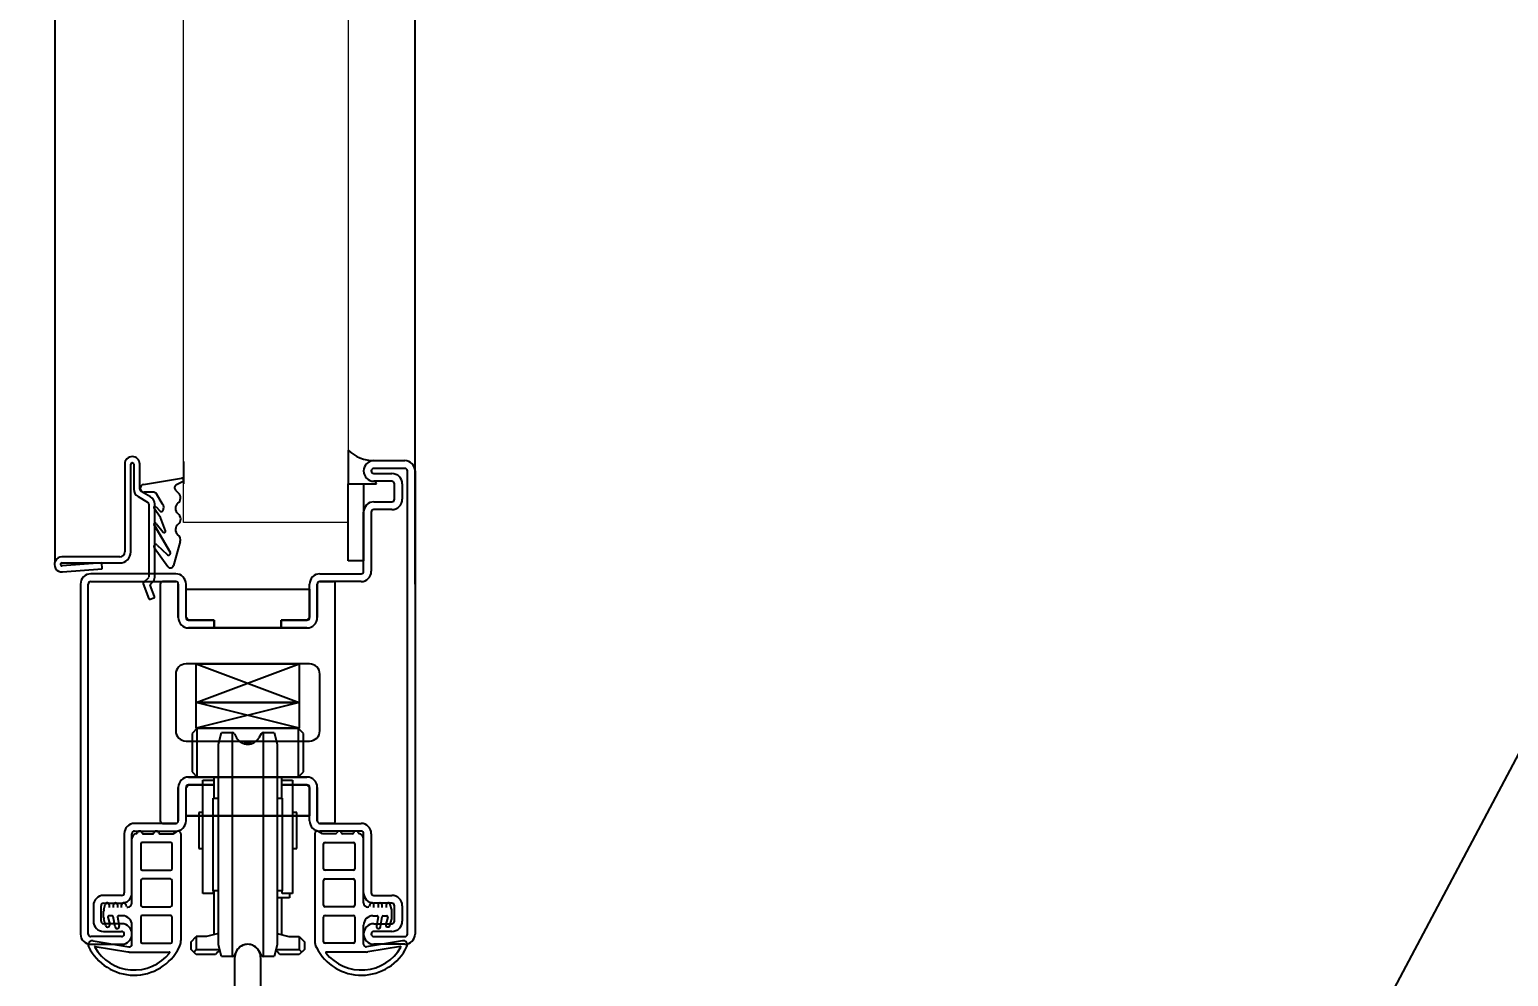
# Model space of a CAD drawing. Header units: inches. Extents: x -2661 to 42767, y -1222 to 9099.
# Drawn here: x -428.07 to -416.86, y 2838.34 to 2845.52 of the extents above; entities that cross this region are included whole.
import ezdxf
from ezdxf import colors
from ezdxf.entities.mleader import LeaderData, LeaderLine
from ezdxf.math import Vec2, Vec3

# ---------------------------------------------------------------- set-up
doc = ezdxf.new("R2010")
doc.units = ezdxf.units.IN
doc.header["$LTSCALE"] = 12
doc.header["$MEASUREMENT"] = 0
doc.layers.get('0').update_dxf_attribs({"linetype": 'CONTINUOUS'})
for name, color, linetype in [('S-ANNO-NOTE', 4, 'CONTINUOUS'), ('S-ARCH', 1, 'CONTINUOUS'), ('S-NOTE', 4, 'CONTINUOUS')]:
    doc.layers.add(name, color=color, linetype=linetype)
doc.styles.add('Arial', font='arial.ttf', dxfattribs={"width": 0.85})
doc.styles.add('RomansS', font='romans.shx', dxfattribs={"width": 0.85})

# ---------------------------------------------------------------- blocks, each defined once
blk = doc.blocks.new('_DotBlank')
at = {"color": 0, "lineweight": -2}
blk.add_line((-0.5, 0), (-1, 0), dxfattribs=at)
blk.add_circle((0, 0), 0.5, dxfattribs=at)

msp = doc.modelspace()

# ---------------------------------------------------------------- linework, layer by layer
at = {"layer": 'S-ARCH'}
for p, q in [((-427.87778, 2869.60671), (-427.87778, 2841.48495)), ((-425.14783, 2841.31468), (-425.14783, 2869.60671)), ((-425.65487, 2842.33068), (-425.65487, 2842.07518)), ((-427.34749, 2842.22429), (-427.34749, 2841.55929)), ((-427.30189, 2841.55929), (-427.30189, 2842.22429)), ((-427.27909, 2842.22429), (-427.27909, 2842.03463)), ((-427.23349, 2842.03464), (-427.23349, 2842.22429)), ((-426.90293, 2842.24371), (-426.90293, 2842.07518)), ((-425.45983, 2842.25068), (-425.22583, 2842.25068)), ((-425.22583, 2842.19218), (-425.45983, 2842.19218)), ((-425.45983, 2842.15318), (-425.32333, 2842.15318)), ((-425.20633, 2838.66268), (-425.20633, 2842.17268)), ((-425.14783, 2842.17268), (-425.14783, 2838.66268)), ((-427.20457, 2842.0705), (-426.91821, 2842.11903)), ((-426.90904, 2842.09079), (-426.95609, 2842.06761)), ((-425.65507, 2841.49018), (-425.65507, 2842.07518)), ((-425.65507, 2842.07518), (-425.53787, 2842.07518)), ((-425.65487, 2842.07518), (-425.44037, 2842.07518)), ((-425.53787, 2842.07518), (-425.53787, 2841.49018)), ((-425.32333, 2842.09468), (-425.45983, 2842.09468)), ((-425.30383, 2841.95818), (-425.30383, 2842.07518)), ((-425.24533, 2842.07518), (-425.24533, 2841.95818)), ((-427.24679, 2841.97869), (-427.17502, 2841.93726)), ((-427.15222, 2841.97675), (-427.22399, 2842.01818)), ((-427.12808, 2842.01097), (-427.19949, 2842.01094)), ((-427.16552, 2841.9208), (-427.16552, 2841.36872)), ((-427.11992, 2841.36872), (-427.11992, 2841.9208)), ((-427.06048, 2841.92199), (-427.10664, 2841.99884)), ((-426.96272, 2842.0275), (-426.93911, 2842.00391)), ((-425.45983, 2841.93868), (-425.32333, 2841.93868)), ((-427.07681, 2841.8211), (-427.12547, 2841.88928)), ((-427.10993, 2841.90184), (-427.08182, 2841.86965)), ((-427.03834, 2841.71901), (-427.07681, 2841.8211)), ((-425.53783, 2841.41218), (-425.53783, 2841.86068)), ((-425.47933, 2841.86068), (-425.47933, 2841.41218)), ((-425.32333, 2841.88018), (-425.45983, 2841.88018)), ((-427.00349, 2841.55714), (-427.1251, 2841.76382)), ((-427.1251, 2841.76382), (-427.00349, 2841.55714)), ((-427.10879, 2841.77528), (-427.05539, 2841.70909)), ((-427.12404, 2841.59178), (-427.02169, 2841.44784)), ((-427.10127, 2841.61112), (-427.02691, 2841.53879)), ((-426.92678, 2841.63707), (-426.97723, 2841.45563)), ((-427.38549, 2841.52129), (-427.82292, 2841.52128)), ((-427.82292, 2841.47568), (-427.38549, 2841.47569)), ((-427.52127, 2841.47548), (-427.82215, 2841.45291)), ((-427.51821, 2841.42998), (-427.52127, 2841.47548)), ((-425.53787, 2841.49018), (-425.65507, 2841.49018)), ((-427.81908, 2841.40741), (-427.51821, 2841.42998)), ((-426.96133, 2841.39268), (-427.60483, 2841.39268)), ((-427.16774, 2841.36335), (-427.20494, 2841.32615)), ((-425.86933, 2841.39268), (-425.55733, 2841.39268)), ((-427.68283, 2841.31468), (-427.68283, 2838.66268)), ((-427.62433, 2838.66268), (-427.62433, 2841.31468)), ((-427.60483, 2841.33418), (-426.96133, 2841.33418)), ((-427.20671, 2841.31817), (-427.16536, 2841.20459)), ((-427.12252, 2841.22019), (-427.15392, 2841.30647)), ((-427.15216, 2841.31444), (-427.1355, 2841.3311)), ((-427.07833, 2841.31468), (-427.07833, 2839.52068)), ((-426.96133, 2841.33418), (-427.05883, 2841.33418)), ((-426.94183, 2841.31468), (-426.94183, 2841.06118)), ((-426.94183, 2841.06118), (-426.94183, 2841.31468)), ((-426.88333, 2841.06118), (-426.88333, 2841.31468)), ((-426.88333, 2841.27568), (-425.94733, 2841.27568)), ((-426.88333, 2841.06118), (-426.88333, 2841.27568)), ((-425.94733, 2841.06118), (-425.94733, 2841.31468)), ((-425.94733, 2841.27568), (-425.94733, 2841.06118)), ((-425.88883, 2841.06118), (-425.88883, 2841.31468)), ((-425.88883, 2841.31468), (-425.88883, 2841.06118)), ((-425.55733, 2841.33418), (-425.86933, 2841.33418)), ((-425.86933, 2841.33418), (-425.77183, 2841.33418)), ((-425.75233, 2839.52068), (-425.75233, 2841.31468)), ((-427.15562, 2841.20005), (-427.12706, 2841.21044)), ((-426.86383, 2841.04168), (-426.88333, 2841.06118)), ((-426.86383, 2841.04168), (-426.66883, 2841.04168)), ((-426.66883, 2841.04168), (-426.86383, 2841.04168)), ((-426.66883, 2841.04168), (-426.66883, 2840.98318)), ((-426.66883, 2840.98318), (-426.66883, 2841.04168)), ((-426.16183, 2840.98318), (-426.16183, 2841.04168)), ((-426.16183, 2841.04168), (-425.96683, 2841.04168)), ((-425.96683, 2841.04168), (-426.16183, 2841.04168)), ((-426.16183, 2841.04168), (-426.16183, 2840.98318)), ((-425.94733, 2841.06118), (-425.96683, 2841.04168)), ((-426.66883, 2840.98318), (-426.86383, 2840.98318)), ((-426.86383, 2840.98318), (-425.96683, 2840.98318)), ((-426.16183, 2840.98318), (-426.66883, 2840.98318)), ((-425.96683, 2840.98318), (-426.16183, 2840.98318)), ((-425.94733, 2840.71018), (-426.88333, 2840.71018)), ((-426.80533, 2840.41776), (-426.02533, 2840.71018)), ((-426.80533, 2840.71018), (-426.02533, 2840.71018)), ((-426.80533, 2840.41776), (-426.80533, 2840.71018)), ((-426.80533, 2840.71018), (-426.02533, 2840.41776)), ((-426.02533, 2840.71018), (-426.02533, 2840.41776)), ((-426.96133, 2840.63218), (-426.96133, 2840.20318)), ((-425.86933, 2840.20318), (-425.86933, 2840.63218)), ((-426.02533, 2840.22276), (-426.80533, 2840.41776)), ((-426.80533, 2840.41776), (-426.02533, 2840.41776)), ((-426.80533, 2840.22276), (-426.80533, 2840.41776)), ((-426.02533, 2840.41776), (-426.80533, 2840.41776)), ((-426.02533, 2840.41776), (-426.80533, 2840.22276)), ((-426.02533, 2840.41776), (-426.02533, 2840.22276)), ((-426.88333, 2840.12518), (-425.94733, 2840.12518)), ((-426.79753, 2840.22276), (-426.83653, 2840.18376)), ((-426.83653, 2840.18376), (-426.83653, 2839.89126)), ((-426.02533, 2840.22276), (-426.80533, 2840.22276)), ((-426.79753, 2839.85226), (-426.79753, 2840.22276)), ((-426.79753, 2840.22276), (-426.03313, 2840.22276)), ((-426.63763, 2840.10213), (-426.61423, 2840.18946)), ((-426.61423, 2840.18946), (-426.53354, 2840.18946)), ((-426.53354, 2840.18946), (-426.53354, 2838.49296)), ((-426.51666, 2840.17971), (-426.49977, 2840.15046)), ((-426.31401, 2840.17971), (-426.33089, 2840.15046)), ((-426.29712, 2838.49296), (-426.29712, 2840.18946)), ((-426.29712, 2840.18946), (-426.21643, 2840.18946)), ((-426.21643, 2840.18946), (-426.19303, 2840.10213)), ((-425.99413, 2840.18376), (-426.03313, 2840.22276)), ((-426.03313, 2840.22276), (-426.03313, 2839.85226)), ((-425.99413, 2839.89126), (-425.99413, 2840.18376)), ((-426.63763, 2838.58029), (-426.63763, 2840.10213)), ((-426.38751, 2840.10576), (-426.44315, 2840.10576)), ((-426.19303, 2840.10213), (-426.19303, 2838.58029)), ((-426.88333, 2839.77418), (-426.86383, 2839.79368)), ((-425.96683, 2839.85218), (-426.86383, 2839.85218)), ((-426.86383, 2839.85218), (-426.66883, 2839.85218)), ((-426.66883, 2839.79368), (-426.86383, 2839.79368)), ((-426.86383, 2839.79368), (-426.66883, 2839.79368)), ((-426.83653, 2839.89126), (-426.79753, 2839.85226)), ((-426.79753, 2839.85226), (-426.63763, 2839.85226)), ((-426.75463, 2838.97071), (-426.75463, 2839.82871)), ((-426.75463, 2839.82871), (-426.67663, 2839.82871)), ((-426.67273, 2839.85226), (-426.67273, 2839.69216)), ((-426.66883, 2839.85218), (-426.16183, 2839.85218)), ((-426.03313, 2839.85226), (-426.19303, 2839.85226)), ((-426.16183, 2839.85218), (-425.96683, 2839.85218)), ((-425.96683, 2839.79368), (-426.16183, 2839.79368)), ((-426.16183, 2839.79368), (-425.96683, 2839.79368)), ((-426.15793, 2839.69216), (-426.15793, 2839.85226)), ((-426.15403, 2839.82871), (-426.07603, 2839.82871)), ((-426.07603, 2839.82871), (-426.07603, 2838.97071)), ((-426.03313, 2839.85226), (-425.99413, 2839.89126)), ((-425.96683, 2839.79368), (-425.94733, 2839.77418)), ((-426.94183, 2839.77418), (-426.94183, 2839.52068)), ((-426.94183, 2839.52068), (-426.94183, 2839.77418)), ((-426.88333, 2839.52068), (-426.88333, 2839.77418)), ((-426.88333, 2839.55968), (-426.88333, 2839.77418)), ((-426.67858, 2838.99026), (-426.67858, 2839.69215)), ((-426.67663, 2839.69215), (-426.63763, 2839.69221)), ((-426.19303, 2839.69221), (-426.15403, 2839.69215)), ((-426.15208, 2838.99026), (-426.15208, 2839.69215)), ((-425.94733, 2839.52068), (-425.94733, 2839.77418)), ((-425.94733, 2839.77418), (-425.94733, 2839.55968)), ((-425.88883, 2839.52068), (-425.88883, 2839.77418)), ((-425.88883, 2839.77418), (-425.88883, 2839.52068)), ((-426.75463, 2839.58258), (-426.78505, 2839.58364)), ((-426.78505, 2839.58364), (-426.78505, 2839.31064)), ((-426.04483, 2839.58366), (-426.07603, 2839.58258)), ((-426.04483, 2839.31061), (-426.04483, 2839.58366)), ((-426.96133, 2839.50118), (-427.27333, 2839.50118)), ((-427.05883, 2839.50118), (-426.96133, 2839.50118)), ((-425.94733, 2839.55968), (-426.88333, 2839.55968)), ((-426.88333, 2839.55968), (-425.94733, 2839.55968)), ((-425.77183, 2839.50118), (-425.86933, 2839.50118)), ((-425.86933, 2839.50118), (-425.55733, 2839.50118)), ((-427.35133, 2839.42318), (-427.35133, 2838.97468)), ((-427.29283, 2838.97468), (-427.29283, 2839.42318)), ((-427.29283, 2838.89845), (-427.29283, 2839.38418)), ((-427.27333, 2839.44268), (-426.96133, 2839.44268)), ((-427.22653, 2839.34518), (-427.22653, 2839.15798)), ((-427.00033, 2839.35688), (-427.21483, 2839.35688)), ((-427.20817, 2839.42318), (-427.13374, 2839.42318)), ((-427.08142, 2839.42318), (-426.98083, 2839.42318)), ((-426.98863, 2839.15798), (-426.98863, 2839.34518)), ((-426.98083, 2839.42318), (-426.95158, 2839.44007)), ((-426.92233, 2839.42318), (-426.92233, 2838.61318)), ((-425.90833, 2839.42318), (-425.90833, 2838.61318)), ((-425.84983, 2839.42318), (-425.87908, 2839.44007)), ((-425.55733, 2839.44268), (-425.86933, 2839.44268)), ((-425.74924, 2839.42318), (-425.84983, 2839.42318)), ((-425.84203, 2839.15798), (-425.84203, 2839.34518)), ((-425.83033, 2839.35688), (-425.61583, 2839.35688)), ((-425.62249, 2839.42318), (-425.69692, 2839.42318)), ((-425.60413, 2839.34518), (-425.60413, 2839.15798)), ((-425.53783, 2838.97468), (-425.53783, 2839.42318)), ((-425.53783, 2838.89845), (-425.53783, 2839.38418)), ((-425.47933, 2839.42318), (-425.47933, 2838.97468)), ((-426.78505, 2839.31064), (-426.75463, 2839.3117)), ((-426.07603, 2839.3117), (-426.04483, 2839.31061)), ((-427.21483, 2839.14628), (-427.00033, 2839.14628)), ((-425.61583, 2839.14628), (-425.83033, 2839.14628)), ((-427.22653, 2839.06828), (-427.22653, 2838.88109)), ((-427.00033, 2839.07998), (-427.21483, 2839.07998)), ((-426.98863, 2838.88109), (-426.98863, 2839.06828)), ((-425.84203, 2838.88109), (-425.84203, 2839.06828)), ((-425.83033, 2839.07998), (-425.61583, 2839.07998)), ((-425.60413, 2839.06828), (-425.60413, 2838.88109)), ((-427.37083, 2838.95518), (-427.50733, 2838.95518)), ((-427.50733, 2838.89668), (-427.37083, 2838.89668)), ((-426.67663, 2838.97071), (-426.75463, 2838.97071)), ((-426.63763, 2838.99021), (-426.67663, 2838.99026)), ((-426.67663, 2838.99026), (-426.67663, 2838.97071)), ((-426.67273, 2838.99026), (-426.67273, 2838.65789)), ((-426.15403, 2838.99026), (-426.19303, 2838.99021)), ((-426.09943, 2838.93576), (-426.19303, 2838.93576)), ((-426.15793, 2838.65789), (-426.15793, 2838.93576)), ((-426.15403, 2838.97071), (-426.15403, 2838.99026)), ((-426.07603, 2838.97071), (-426.15403, 2838.97071)), ((-426.09943, 2838.97071), (-426.09943, 2838.93576)), ((-425.45983, 2838.95518), (-425.32333, 2838.95518)), ((-425.32333, 2838.89668), (-425.45983, 2838.89668)), ((-427.58533, 2838.87718), (-427.58533, 2838.76018)), ((-427.52683, 2838.76018), (-427.52683, 2838.87718)), ((-427.50733, 2838.78746), (-427.50733, 2838.83614)), ((-427.506, 2838.84623), (-427.49511, 2838.8869)), ((-427.47512, 2838.79113), (-427.46044, 2838.73636)), ((-427.44201, 2838.80095), (-427.46758, 2838.80095)), ((-427.46444, 2838.88286), (-427.46444, 2838.86335)), ((-427.42055, 2838.71635), (-427.43433, 2838.79451)), ((-427.43324, 2838.86335), (-427.43324, 2838.88286)), ((-427.40217, 2838.7918), (-427.38982, 2838.72177)), ((-427.40203, 2838.88286), (-427.40203, 2838.86335)), ((-427.36303, 2838.80095), (-427.39449, 2838.80095)), ((-427.37083, 2838.86335), (-427.37083, 2838.88286)), ((-427.34016, 2838.8869), (-427.33567, 2838.87014)), ((-427.33191, 2838.86725), (-427.32403, 2838.86725)), ((-427.22653, 2838.79139), (-427.22653, 2838.60419)), ((-427.21483, 2838.86939), (-427.00033, 2838.86939)), ((-427.00033, 2838.80309), (-427.21483, 2838.80309)), ((-426.98863, 2838.60419), (-426.98863, 2838.79139)), ((-425.84203, 2838.60419), (-425.84203, 2838.79139)), ((-425.61583, 2838.86939), (-425.83033, 2838.86939)), ((-425.83033, 2838.80309), (-425.61583, 2838.80309)), ((-425.60413, 2838.79139), (-425.60413, 2838.60419)), ((-425.49876, 2838.86725), (-425.50663, 2838.86725)), ((-425.4905, 2838.8869), (-425.49499, 2838.87014)), ((-425.46763, 2838.80095), (-425.43617, 2838.80095)), ((-425.45983, 2838.86335), (-425.45983, 2838.88286)), ((-425.42849, 2838.7918), (-425.44084, 2838.72177)), ((-425.42863, 2838.88286), (-425.42863, 2838.86335)), ((-425.41011, 2838.71635), (-425.39633, 2838.79451)), ((-425.39743, 2838.86335), (-425.39743, 2838.88286)), ((-425.38865, 2838.80095), (-425.36308, 2838.80095)), ((-425.35554, 2838.79113), (-425.37022, 2838.73636)), ((-425.36623, 2838.88286), (-425.36623, 2838.86335)), ((-425.32466, 2838.84623), (-425.33556, 2838.8869)), ((-425.32333, 2838.78746), (-425.32333, 2838.83614)), ((-425.30383, 2838.76018), (-425.30383, 2838.87718)), ((-425.24533, 2838.87718), (-425.24533, 2838.76018)), ((-427.37083, 2838.74068), (-427.50733, 2838.74068)), ((-427.50733, 2838.68218), (-427.37083, 2838.68218)), ((-427.4927, 2838.72771), (-427.506, 2838.77736)), ((-427.29283, 2838.58469), (-427.29283, 2838.73075)), ((-425.53783, 2838.58469), (-425.53783, 2838.73075)), ((-425.45983, 2838.74068), (-425.32333, 2838.74068)), ((-425.32333, 2838.68218), (-425.45983, 2838.68218)), ((-425.33796, 2838.72771), (-425.32466, 2838.77736)), ((-427.37083, 2838.64318), (-427.60483, 2838.64318)), ((-427.60483, 2838.58468), (-427.37083, 2838.58468)), ((-427.58792, 2838.61155), (-427.31559, 2838.56546)), ((-427.57115, 2838.56916), (-427.32371, 2838.52728)), ((-427.21483, 2838.59249), (-427.00033, 2838.59249)), ((-426.84433, 2838.60426), (-426.80533, 2838.64326)), ((-426.84433, 2838.54576), (-426.84433, 2838.60426)), ((-426.72733, 2838.64326), (-426.80533, 2838.64326)), ((-426.80533, 2838.64326), (-426.80533, 2838.54576)), ((-426.63763, 2838.6673), (-426.72733, 2838.64326)), ((-426.61423, 2838.49296), (-426.63763, 2838.58029)), ((-426.19303, 2838.58029), (-426.21643, 2838.49296)), ((-426.19303, 2838.6673), (-426.10333, 2838.64326)), ((-426.10333, 2838.64326), (-426.02533, 2838.64326)), ((-426.02533, 2838.64326), (-425.98633, 2838.60426)), ((-426.02533, 2838.64326), (-426.02533, 2838.54576)), ((-425.98633, 2838.60426), (-425.98633, 2838.54576)), ((-425.61583, 2838.59249), (-425.83033, 2838.59249)), ((-425.24274, 2838.61155), (-425.51508, 2838.56546)), ((-425.25952, 2838.56916), (-425.50695, 2838.52728)), ((-425.45983, 2838.64318), (-425.22583, 2838.64318)), ((-425.22583, 2838.58468), (-425.45983, 2838.58468)), ((-427.31069, 2838.52619), (-427.01004, 2838.52619)), ((-426.80533, 2838.50676), (-426.84433, 2838.54576)), ((-426.82483, 2838.52626), (-426.80533, 2838.54576)), ((-426.80533, 2838.54576), (-426.62838, 2838.54576)), ((-426.65889, 2838.50676), (-426.80533, 2838.50676)), ((-426.53354, 2838.49296), (-426.61423, 2838.49296)), ((-426.49977, 2838.53593), (-426.51666, 2838.50271)), ((-426.51386, 2837.2394), (-426.51386, 2838.48489)), ((-426.33089, 2838.53593), (-426.31401, 2838.50271)), ((-426.31886, 2838.48489), (-426.31886, 2836.7714)), ((-426.21643, 2838.49296), (-426.29712, 2838.49296)), ((-426.20228, 2838.54576), (-426.02533, 2838.54576)), ((-426.02533, 2838.50676), (-426.17178, 2838.50676)), ((-426.02533, 2838.54576), (-426.00583, 2838.52626)), ((-425.98633, 2838.54576), (-426.02533, 2838.50676)), ((-425.51997, 2838.52619), (-425.82063, 2838.52619))]:
    msp.add_line(p, q, dxfattribs=at)
at = {"layer": 'S-ARCH', "lineweight": 18}
for p, q in [((-426.90287, 2841.78268), (-426.90287, 2869.60671)), ((-425.65487, 2869.60671), (-425.65487, 2841.78268)), ((-425.65487, 2841.78268), (-426.90287, 2841.78268))]:
    msp.add_line(p, q, dxfattribs=at)
at = {"layer": 'S-ARCH'}
for centre, radius, start, end in [((-427.29049, 2842.22429), 0.057, 0.00064, 180.00064), ((-425.45948, 2842.52928), 0.2786, 225.468016, 269.920977), ((-427.29049, 2842.22429), 0.0114, 0.00064, 180.00064), ((-425.45987, 2842.17268), 0.078, 90, 270), ((-425.45983, 2842.17268), 0.078, 90, 270), ((-425.45983, 2842.17268), 0.0195, 90, 270), ((-425.32333, 2842.07518), 0.078, 0, 90), ((-425.22583, 2842.17268), 0.078, 0, 90), ((-425.22583, 2842.17268), 0.0195, 0, 90), ((-427.21449, 2842.03464), 0.0646, 180.00064, 240.00064), ((-427.21449, 2842.03464), 0.019, 180.00064, 240.00064), ((-427.19949, 2842.04094), 0.03, 99.751892, 270), ((-426.94505, 2842.04518), 0.025, 116.225753, 225.025353), ((-426.91567, 2842.10425), 0.015, 296.225753, 99.746244), ((-425.45987, 2842.07518), 0.0195, 360, 90), ((-425.32333, 2842.07518), 0.0195, 0, 90), ((-427.18452, 2841.9208), 0.019, 0.00064, 60.00064), ((-427.18452, 2841.9208), 0.0646, 0.00064, 60.00064), ((-427.12807, 2841.98597), 0.025, 30.986131, 90.028542), ((-427.1019, 2841.89444), 0.04974, 335.063905, 33.625532), ((-426.91388, 2841.88897), 0.05, 127.280056, 233.425696), ((-426.97445, 2841.96854), 0.05, 307.280056, 45.025353), ((-425.45983, 2841.86068), 0.078, 90, 180), ((-425.32333, 2841.95818), 0.078, 270, 0), ((-425.32333, 2841.95818), 0.0195, 270, 0), ((-427.11741, 2841.89521), 0.01, 41.551411, 216.316822), ((-427.07052, 2841.87951), 0.015, 221.125231, 336.222249), ((-426.97347, 2841.80867), 0.05, 307.174755, 53.425696), ((-425.45983, 2841.86068), 0.0195, 90, 180), ((-427.11648, 2841.76889), 0.01, 39.732343, 210.472906), ((-427.0477, 2841.71548), 0.01, 219.732343, 20.643286), ((-426.91304, 2841.72899), 0.05, 127.174755, 231.745347), ((-427.11178, 2841.60042), 0.015, 45.511718, 215.172544), ((-426.97496, 2841.65046), 0.05, 344.462808, 51.745347), ((-427.82292, 2841.46428), 0.057, 90.00064, 273.858704), ((-427.82292, 2841.46428), 0.0114, 90.00064, 273.858704), ((-427.38549, 2841.55929), 0.038, 270.00064, 0.00064), ((-427.38549, 2841.55929), 0.0836, 270.00064, 0.00064), ((-427.01639, 2841.54948), 0.015, 225.475142, 30.676743), ((-427.60483, 2841.31468), 0.078, 90, 180), ((-427.17312, 2841.36872), 0.0532, 315.00064, 0.00064), ((-427.00131, 2841.46233), 0.025, 215.417053, 344.462808), ((-426.96133, 2841.31468), 0.078, 0, 90), ((-425.86933, 2841.31468), 0.078, 90, 180), ((-425.55733, 2841.41218), 0.078, 270, 0), ((-425.55733, 2841.41218), 0.0195, 270, 0), ((-427.60483, 2841.31468), 0.0195, 90, 180), ((-427.19957, 2841.32077), 0.0076, 135.00064, 200.00205), ((-427.14678, 2841.30907), 0.0076, 135.00064, 200.00205), ((-427.05883, 2841.31468), 0.0195, 90, 180), ((-426.96133, 2841.31468), 0.0195, 0, 90), ((-426.96133, 2841.31468), 0.0195, 0, 90), ((-425.86933, 2841.31468), 0.0195, 90, 180), ((-425.86933, 2841.31468), 0.0195, 90, 180), ((-425.77183, 2841.31468), 0.0195, 0, 90), ((-427.15822, 2841.20719), 0.0076, 200.00205, 290.00205), ((-427.12966, 2841.21759), 0.0076, 290.00205, 20.00205), ((-426.86383, 2841.06118), 0.078, 180, 270), ((-426.86383, 2841.06118), 0.078, 180, 270), ((-426.86383, 2841.06118), 0.0195, 180, 270), ((-425.96683, 2841.06118), 0.078, 270, 0), ((-425.96683, 2841.06118), 0.0195, 270, 0), ((-425.96683, 2841.06118), 0.078, 270, 0), ((-426.88333, 2840.63218), 0.078, 90, 180), ((-425.94733, 2840.63218), 0.078, 0, 90), ((-426.88333, 2840.20318), 0.078, 180, 270), ((-426.53354, 2840.16996), 0.0195, 30, 90), ((-426.41533, 2840.19921), 0.0975, 210, 330), ((-426.29712, 2840.16996), 0.0195, 90, 150), ((-425.94733, 2840.20318), 0.078, 270, 0), ((-426.86383, 2839.77418), 0.078, 90, 180), ((-426.86383, 2839.77418), 0.078, 90, 180), ((-426.86383, 2839.77418), 0.0195, 90, 180), ((-425.96683, 2839.77418), 0.078, 0, 90), ((-425.96683, 2839.77418), 0.078, 0, 90), ((-425.96683, 2839.77418), 0.0195, 0, 90), ((-427.27333, 2839.42318), 0.078, 90, 180), ((-427.05883, 2839.52068), 0.0195, 180, 270), ((-426.96133, 2839.52068), 0.078, 270, 0), ((-426.96133, 2839.52068), 0.0195, 270, 0), ((-426.96133, 2839.52068), 0.0195, 270, 0), ((-425.86933, 2839.52068), 0.078, 180, 270), ((-425.86933, 2839.52068), 0.0195, 180, 270), ((-425.86933, 2839.52068), 0.0195, 180, 270), ((-425.77183, 2839.52068), 0.0195, 270, 0), ((-425.55733, 2839.42318), 0.078, 0, 90), ((-427.27333, 2839.42318), 0.0195, 90, 180), ((-427.25383, 2839.38418), 0.039, 98.361006, 180), ((-427.26064, 2839.43048), 0.0078, 278.361006, 344.484798), ((-427.23433, 2839.42318), 0.0195, 16.60155, 164.484798), ((-427.21483, 2839.34518), 0.0117, 90, 180), ((-427.20817, 2839.43098), 0.0078, 196.60155, 270), ((-427.13374, 2839.43098), 0.0078, 270, 343.39845), ((-427.10758, 2839.42318), 0.0195, 16.60155, 163.39845), ((-427.08142, 2839.43098), 0.0078, 196.60155, 270), ((-427.00033, 2839.34518), 0.0117, 0, 90), ((-426.94183, 2839.42318), 0.0195, 0, 120), ((-425.88883, 2839.42318), 0.0195, 60, 180), ((-425.83033, 2839.34518), 0.0117, 90, 180), ((-425.74924, 2839.43098), 0.0078, 270, 343.39845), ((-425.72308, 2839.42318), 0.0195, 16.60155, 163.39845), ((-425.69692, 2839.43098), 0.0078, 196.60155, 270), ((-425.62249, 2839.43098), 0.0078, 270, 343.39845), ((-425.61583, 2839.34518), 0.0117, 0, 90), ((-425.59633, 2839.42318), 0.0195, 15.515202, 163.39845), ((-425.57003, 2839.43048), 0.0078, 195.515202, 261.638994), ((-425.57683, 2839.38418), 0.039, 0, 81.638994), ((-425.55733, 2839.42318), 0.0195, 0, 90), ((-427.21483, 2839.15798), 0.0117, 180, 270), ((-427.00033, 2839.15798), 0.0117, 270, 0), ((-425.83033, 2839.15798), 0.0117, 180, 270), ((-425.61583, 2839.15798), 0.0117, 270, 0), ((-427.21483, 2839.06828), 0.0117, 90, 180), ((-427.00033, 2839.06828), 0.0117, 0, 90), ((-425.83033, 2839.06828), 0.0117, 90, 180), ((-425.61583, 2839.06828), 0.0117, 0, 90), ((-427.50733, 2838.87718), 0.078, 90, 180), ((-427.50733, 2838.87718), 0.0195, 90, 180), ((-427.48004, 2838.88286), 0.0156, 0, 165), ((-427.41763, 2838.88286), 0.0156, 0, 180), ((-427.37083, 2838.97468), 0.078, 270, 0), ((-427.37083, 2838.97468), 0.0195, 270, 0), ((-427.35523, 2838.88286), 0.0156, 15, 180), ((-427.32403, 2838.89845), 0.0312, 270, 0), ((-425.45983, 2838.97468), 0.078, 180, 270), ((-425.50663, 2838.89845), 0.0312, 180, 270), ((-425.47543, 2838.88286), 0.0156, 0, 165), ((-425.45983, 2838.97468), 0.0195, 180, 270), ((-425.41303, 2838.88286), 0.0156, 0, 180), ((-425.35063, 2838.88286), 0.0156, 15, 180), ((-425.32333, 2838.87718), 0.078, 0, 90), ((-425.32333, 2838.87718), 0.0195, 0, 90), ((-427.46833, 2838.83614), 0.039, 165, 180), ((-427.46833, 2838.78746), 0.039, 180, 195), ((-427.46758, 2838.79315), 0.0078, 90, 195), ((-427.44201, 2838.79315), 0.0078, 10, 90), ((-427.39449, 2838.79315), 0.0078, 90, 190), ((-427.36303, 2838.73075), 0.0702, 0, 90), ((-427.21483, 2838.88109), 0.0117, 180, 270), ((-427.21483, 2838.79139), 0.0117, 90, 180), ((-427.00033, 2838.88109), 0.0117, 270, 0), ((-427.00033, 2838.79139), 0.0117, 0, 90), ((-425.83033, 2838.88109), 0.0117, 180, 270), ((-425.83033, 2838.79139), 0.0117, 90, 180), ((-425.61583, 2838.88109), 0.0117, 270, 0), ((-425.61583, 2838.79139), 0.0117, 0, 90), ((-425.46763, 2838.73075), 0.0702, 90, 180), ((-425.43617, 2838.79315), 0.0078, 350, 90), ((-425.38865, 2838.79315), 0.0078, 90, 170), ((-425.36308, 2838.79315), 0.0078, 345, 90), ((-425.36233, 2838.83614), 0.039, 0, 15), ((-425.36233, 2838.78746), 0.039, 345, 0), ((-427.50733, 2838.76018), 0.078, 180, 270), ((-427.50733, 2838.76018), 0.0195, 180, 270), ((-427.47657, 2838.73204), 0.0167, 195, 15), ((-427.40519, 2838.71906), 0.0156, 190, 10), ((-427.37083, 2838.66268), 0.078, 270, 90), ((-427.37083, 2838.66268), 0.0195, 270, 90), ((-425.45983, 2838.66268), 0.078, 90, 270), ((-425.45983, 2838.66268), 0.0195, 90, 270), ((-425.42548, 2838.71906), 0.0156, 170, 350), ((-425.35409, 2838.73204), 0.0167, 165, 345), ((-425.32333, 2838.76018), 0.0195, 270, 0), ((-425.32333, 2838.76018), 0.078, 270, 0), ((-427.60483, 2838.66268), 0.078, 180, 270), ((-427.60483, 2838.66268), 0.0195, 180, 270), ((-427.59313, 2838.58079), 0.0312, 80.394001, 205.746923), ((-427.27638, 2838.73355), 0.38286, 205.746923, 333.080443), ((-427.5718, 2838.56531), 0.0039, 80.394001, 209.661396), ((-427.27638, 2838.73355), 0.34386, 209.661396, 321.579003), ((-427.31233, 2838.58469), 0.0195, 260.394001, 0), ((-427.21483, 2838.60419), 0.0117, 180, 270), ((-427.00033, 2838.60419), 0.0117, 270, 0), ((-427.03933, 2838.61318), 0.117, 333.080443, 0), ((-426.41533, 2838.48718), 0.0975, 0, 180), ((-426.41533, 2838.48718), 0.0975, 30, 150), ((-425.79133, 2838.61318), 0.117, 180, 206.919557), ((-425.55428, 2838.73355), 0.38286, 206.919557, 334.253077), ((-425.83033, 2838.60419), 0.0117, 180, 270), ((-425.55428, 2838.73355), 0.34386, 218.420997, 330.338604), ((-425.61583, 2838.60419), 0.0117, 270, 0), ((-425.51833, 2838.58469), 0.0195, 180, 279.605999), ((-425.25887, 2838.56531), 0.0039, 330.338604, 99.605999), ((-425.23753, 2838.58079), 0.0312, 334.253077, 99.605999), ((-425.22583, 2838.66268), 0.078, 270, 0), ((-425.22583, 2838.66268), 0.0195, 270, 0), ((-427.31069, 2838.60419), 0.078, 260.394001, 270), ((-427.01004, 2838.52229), 0.0039, 321.579003, 90), ((-426.41533, 2838.31176), 0.312, 132.740392, 141.317813), ((-426.53354, 2838.51246), 0.0195, 270, 330), ((-426.29712, 2838.51246), 0.0195, 210, 270), ((-426.41533, 2838.31176), 0.312, 38.682187, 47.259608), ((-425.82063, 2838.52229), 0.0039, 90, 218.420997), ((-425.51997, 2838.60419), 0.078, 270, 279.605999)]:
    msp.add_arc(centre, radius, start, end, dxfattribs=at)

# ---------------------------------------------------------------- leaders
at = {"layer": 'S-ANNO-NOTE'}
ml = msp.add_multileader_mtext('Standard', dxfattribs=at)
ml.set_content('\\A1;#4 HORIZONTAL BARS @12"O.C.', color=4, style='Arial')
ml.set_leader_properties(color=2)
ml.set_arrow_properties(name='DOTBLANK')
ml.build(insert=Vec2(0, 0))
ml.multileader.update_dxf_attribs({"dogleg_length": 0.36, "arrow_head_size": 1.875, "scale": 12})
ctx = ml.context
ctx.base_point, ctx.scale, ctx.char_height, ctx.arrow_head_size, ctx.landing_gap_size, ctx.plane_origin = Vec3(-289.04193, 2859.54657), 12, 1.125, 1.875, 1.08, Vec3(-221.03213, 3140.40088)
ctx.text_align_type = 2
notes = []
notes.append((ctx, [(0, (1, 1, 0), (-264.60273, 2859.54657), (-1, 0), 1.5, [(0, [(-246.70578, 2841.21292)], 0, [])])]))
ctx.mtext.insert, ctx.mtext.width, ctx.mtext.defined_height, ctx.mtext.alignment, ctx.mtext.flow_direction = Vec3(-267.18273, 2860.27444), 23.8739952, 3.77427, 3, 5
ml = msp.add_multileader_mtext('Standard', dxfattribs=at)
ml.set_content('LINEAR DIFFUSER WHERE OCCURS, S.A.D.', color=4, style='Arial')
ml.set_leader_properties(color=2)
ml.build(insert=Vec2(0, 0))
ml.multileader.update_dxf_attribs({"dogleg_length": 0.36, "arrow_head_size": 1.3125, "scale": 12})
ctx = ml.context
ctx.base_point, ctx.scale, ctx.char_height, ctx.arrow_head_size, ctx.landing_gap_size, ctx.plane_origin = Vec3(-379.96964, 2859.30307), 12, 1.125, 1.3125, 1.08, Vec3(-319.8684, 2552.94483)
ctx.text_align_type = 2
notes.append((ctx, [(0, (1, 1, 0), (-360.70698, 2859.30307), (-1, 0), 1.5, [(0, [(-343.53841, 2838.35699)], 0, [])])]))
ctx.mtext.insert, ctx.mtext.rotation, ctx.mtext.width, ctx.mtext.alignment, ctx.mtext.flow_direction = Vec3(-363.28698, 2859.97684), 6.28318531, 16.1061255, 3, 5
ml = msp.add_multileader_mtext('Standard', dxfattribs=at)
ml.set_content('FINISH, S.A.D.', color=4, style='Arial')
ml.set_leader_properties(color=2)
ml.build(insert=Vec2(0, 0))
ml.multileader.update_dxf_attribs({"dogleg_length": 0.36, "arrow_head_size": 1.3125, "scale": 12})
ctx = ml.context
ctx.base_point, ctx.scale, ctx.char_height, ctx.arrow_head_size, ctx.landing_gap_size, ctx.plane_origin = Vec3(-373.1226, 2853.64743), 12, 1.125, 1.3125, 1.08, Vec3(-319.8684, 2547.28919)
ctx.text_align_type = 2
notes.append((ctx, [(0, (1, 1, 0), (-360.70698, 2853.64743), (-1, 0), 1.5, [(0, [(-349.00914, 2838.35376)], 0, [])])]))
ctx.mtext.insert, ctx.mtext.rotation, ctx.mtext.width, ctx.mtext.alignment, ctx.mtext.flow_direction = Vec3(-363.28698, 2854.3212), 6.28318531, 12.6978471, 3, 5
ml = msp.add_multileader_mtext('Standard', dxfattribs=at)
ml.set_content('SHEATHING w/ E.N. PER PLAN', color=4, style='Arial')
ml.set_leader_properties(color=2)
ml.build(insert=Vec2(0, 0))
ml.multileader.update_dxf_attribs({"dogleg_length": 0.36, "arrow_head_size": 1.3125, "scale": 12})
ctx = ml.context
ctx.base_point, ctx.scale, ctx.char_height, ctx.arrow_head_size, ctx.landing_gap_size, ctx.plane_origin = Vec3(-376.6606, 2849.64743), 12, 1.125, 1.3125, 1.08, Vec3(-319.8684, 2543.28919)
ctx.text_align_type = 2
notes.append((ctx, [(0, (1, 1, 0), (-360.70698, 2849.64743), (-1, 0), 1.5, [(0, [(-349.10289, 2833.32876)], 0, [])])]))
ctx.mtext.insert, ctx.mtext.rotation, ctx.mtext.width, ctx.mtext.alignment, ctx.mtext.flow_direction = Vec3(-363.28698, 2850.21031), 6.28318531, 12.6978471, 3, 5
ml = msp.add_multileader_mtext('Standard', dxfattribs=at)
ml.set_content(' #4 VERTICAL BAR @12" O.C. (CENTERED IN STEM WALL)', color=256, style='Arial')
ml.set_leader_properties(color=2)
ml.build(insert=Vec2(0, 0))
ml.multileader.update_dxf_attribs({"dogleg_length": 0.125, "arrow_head_size": 1.3125, "scale": 12})
ctx = ml.context
ctx.base_point, ctx.scale, ctx.char_height, ctx.arrow_head_size, ctx.landing_gap_size, ctx.plane_origin = Vec3(-286.17003, 2848.06606), 12, 1.125, 1.3125, 0.75, Vec3(-265.37565, 3041.1017)
ctx.text_align_type = 2
notes.append((ctx, [(1, (1, 1, 0), (-264.60273, 2848.06606), (-1, 0), 1.5, [(0, [(-247.70578, 2831.65735)], 0, [])])]))
ctx.mtext.insert, ctx.mtext.width, ctx.mtext.defined_height, ctx.mtext.alignment, ctx.mtext.flow_direction = Vec3(-266.85273, 2848.79393), 19.407493, 4.37074, 3, 5
ml = msp.add_multileader_mtext('Standard', dxfattribs=at)
ml.set_content('PSL BEAM PER PLAN w/ HANGER PER HANGER SCHEDULE', color=4, style='Arial')
ml.set_leader_properties(color=2)
ml.build(insert=Vec2(0, 0))
ml.multileader.update_dxf_attribs({"dogleg_length": 0.36, "arrow_head_size": 1.3125, "scale": 12})
ctx = ml.context
ctx.base_point, ctx.scale, ctx.char_height, ctx.arrow_head_size, ctx.landing_gap_size, ctx.plane_origin = Vec3(-379.63176, 2844.70132), 12, 1.125, 1.3125, 1.08, Vec3(-319.8684, 2538.86951)
ctx.text_align_type = 2
notes.append((ctx, [(0, (1, 1, 0), (-360.70698, 2844.70132), (-1, 0), 1.5, [(0, [(-351.11936, 2828.90908)], 0, [])])]))
ctx.mtext.insert, ctx.mtext.rotation, ctx.mtext.width, ctx.mtext.alignment, ctx.mtext.flow_direction = Vec3(-363.28698, 2845.27341), 6.28318531, 17.2657216, 3, 5
ml = msp.add_multileader_mtext('Standard', dxfattribs=at)
ml.set_content('\\A1;SHEATHING w/ E.N. PER PLAN', color=256, style='Arial')
ml.set_leader_properties(color=2)
ml.build(insert=Vec2(0, 0))
ml.multileader.update_dxf_attribs({"dogleg_length": 0.125, "arrow_head_size": 1.3125, "scale": 12})
ctx = ml.context
ctx.base_point, ctx.scale, ctx.char_height, ctx.arrow_head_size, ctx.landing_gap_size, ctx.plane_origin = Vec3(-279.89635, 2842.06606), 12, 1.125, 1.3125, 0.75, Vec3(-265.37565, 3031.89587)
ctx.text_align_type = 2
notes.append((ctx, [(1, (1, 1, 0), (-264.60273, 2842.06606), (-1, 0), 1.5, [(0, [(-257.1619, 2832.95376)], 0, [])])]))
ctx.mtext.insert, ctx.mtext.width, ctx.mtext.defined_height, ctx.mtext.alignment, ctx.mtext.flow_direction = Vec3(-266.85273, 2842.62894), 13.3125, 4.37074, 3, 5
at = {"layer": 'S-NOTE'}
ml = msp.add_multileader_mtext('Standard', dxfattribs=at)
ml.set_content('\\A1;{\\fArial|b0|i0|c0|p34;SLOT DRAIN, S.A.D.}', color=256, style='RomansS')
ml.set_leader_properties(color=2)
ml.build(insert=Vec2(0, 0))
ml.multileader.update_dxf_attribs({"dogleg_length": 0.36, "arrow_head_size": 1.3125, "scale": 12})
ctx = ml.context
ctx.base_point, ctx.scale, ctx.char_height, ctx.arrow_head_size, ctx.landing_gap_size, ctx.plane_origin = Vec3(-407.55228, 2854.61279), 12, 1.125, 1.3125, 0.75, Vec3(-476.9067, 3112.02035)
notes.append((ctx, [(0, (1, 1, 0), (-409.05228, 2854.61279), (1, 0), 1.5, [(0, [(-419.11403, 2835.64106)], 0, [])])]))
ctx.mtext.insert, ctx.mtext.width, ctx.mtext.flow_direction = Vec3(-406.80228, 2855.28656), 16.5978054, 5
for ctx, leaders in notes:
    for number, flags, end, landing, length, lines in leaders:
        leader = LeaderData()
        leader.index, (leader.has_last_leader_line, leader.has_dogleg_vector, leader.attachment_direction) = number, flags
        leader.last_leader_point, leader.dogleg_vector, leader.dogleg_length = Vec3(end), Vec3(landing), length
        for number, points, colour, breaks in lines:
            line = LeaderLine()
            line.index, line.vertices, line.color, line.breaks = number, Vec3.list(points), colors.encode_raw_color(colour), breaks
            leader.lines.append(line)
        ctx.leaders.append(leader)

doc.saveas('drawing.dxf')
